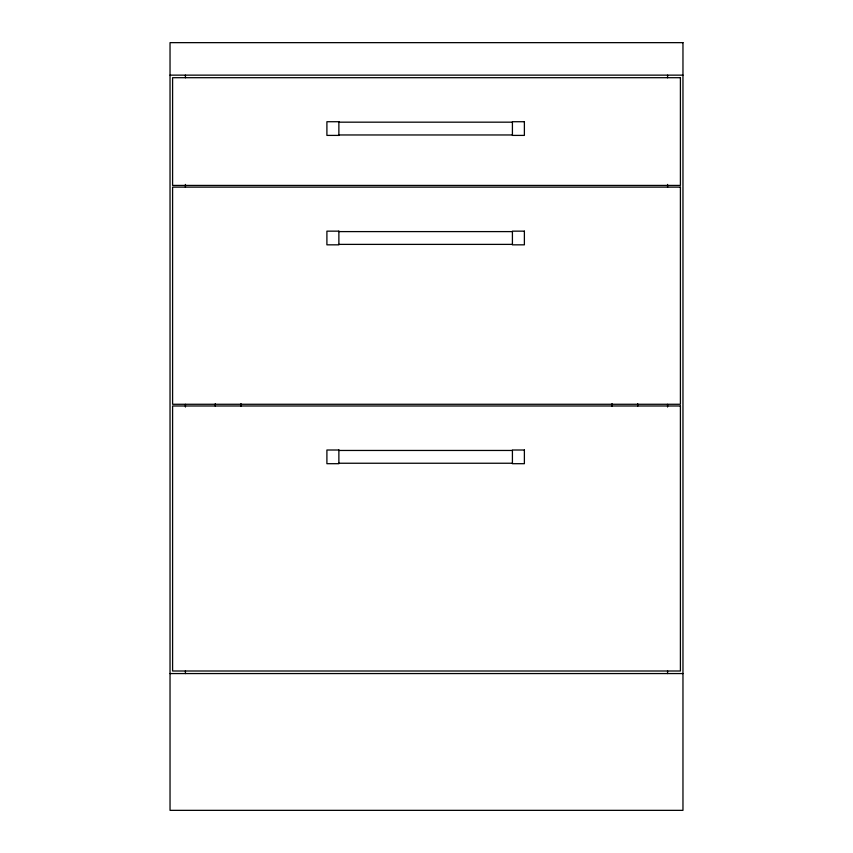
<?xml version="1.0" encoding="UTF-8"?>
<svg xmlns="http://www.w3.org/2000/svg" width="853" height="853" viewBox="0 0 853 853"><rect width="100%" height="100%" fill="white"/><g stroke="black" fill="none" stroke-linecap="round" stroke-linejoin="round"><path stroke-width="1.28" d="M170.035 75.139L682.965 75.139M338.876 122.171L512.418 122.171M338.876 134.966L512.418 134.966M338.876 231.6L512.418 231.6M338.876 244.384L512.418 244.384M338.876 450.459L512.418 450.459M338.876 463.243L512.418 463.243M170.035 673.561L682.965 673.561M667.579 75.139L667.579 77.804M667.579 184.429L667.579 187.265M667.579 404.311L667.579 407.009M667.579 670.895L667.579 673.561M637.66 403.608L637.66 406.273M612.017 403.608L612.017 406.273M240.983 403.608L240.983 406.273M215.34 403.608L215.34 406.273M185.421 75.139L185.421 77.804M185.421 184.429L185.421 187.265M185.421 404.311L185.421 407.009M185.421 670.895L185.421 673.561M682.965 42.65L170.035 42.65L170.035 810.35L682.965 810.35L682.965 42.65M680.406 77.698L172.594 77.698L172.594 185.421L680.406 185.421L680.406 77.698M338.876 121.723L326.902 121.723L326.902 135.403L338.876 135.403L338.876 121.723M524.382 121.723L512.418 121.723L512.418 135.403L524.382 135.403L524.382 121.723M680.406 187.127L172.594 187.127L172.594 404.269L680.406 404.269L680.406 187.127M338.876 231.152L326.902 231.152L326.902 244.832L338.876 244.832L338.876 231.152M524.382 231.152L512.418 231.152L512.418 244.832L524.382 244.832L524.382 231.152M680.406 405.985L172.594 405.985L172.594 671.002L680.406 671.002L680.406 405.985M338.876 450.011L326.902 450.011L326.902 463.691L338.876 463.691L338.876 450.011M524.382 450.011L512.418 450.011L512.418 463.691L524.382 463.691L524.382 450.011"/></g></svg>
